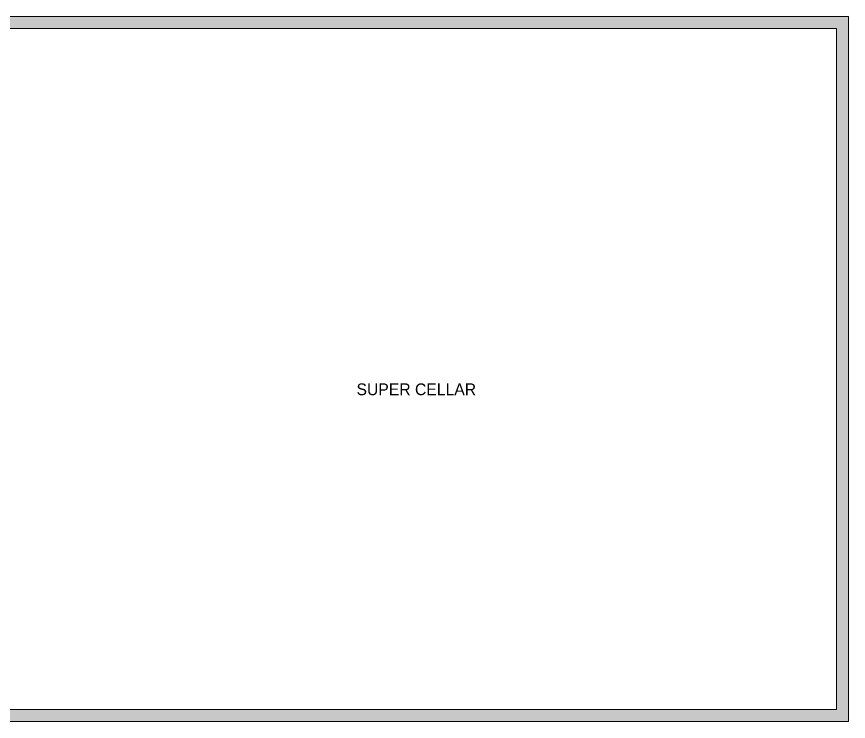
# Model space of a CAD drawing. Header units: inches. Extents: x 99 to 15695, y -7208 to 2559.
# Drawn here: x 10858 to 11424, y -4111 to -3631 of the extents above; entities that cross this region are included whole.
import ezdxf

# ---------------------------------------------------------------- set-up
doc = ezdxf.new("R2010")
doc.units = ezdxf.units.IN
doc.header["$LTSCALE"] = 96
doc.header["$MEASUREMENT"] = 0
doc.layers.add('Hatch', color=7, linetype='Continuous', lineweight=0, true_color=0x919191)
doc.layers.add('Room Labels', color=7, linetype='Continuous', lineweight=18)
doc.layers.add('Walls_  Normal', color=6, linetype='Continuous', lineweight=13)
doc.styles.get("Standard").update_dxf_attribs({"font": 'arial.ttf'})

msp = doc.modelspace()

# ---------------------------------------------------------------- linework, layer by layer
at = {"layer": 'Hatch', "transparency": 33554687}
for points in [[(10232, -3631), (11416, -3631), (10232, -3639), (11416, -3639)], [(11424, -3631), (11424, -4111), (11416, -3631), (11416, -4111)], [(11416, -4111), (10232, -4111), (11416, -4103), (10232, -4103)]]:
    msp.add_solid(points, dxfattribs=at)
at = {"layer": 'Walls_  Normal', "linetype": 'Continuous', "transparency": 33554687}
for p, q in [((10232, -3631), (11416, -3631)), ((11424, -3631), (11416, -3631)), ((11424, -3631), (11424, -4111)), ((10232, -3639), (11416, -3639)), ((11416, -3639), (11416, -4103)), ((11416, -4103), (10232, -4103)), ((11416, -4111), (10232, -4111)), ((11416, -4111), (11424, -4111))]:
    msp.add_line(p, q, dxfattribs=at)

# ---------------------------------------------------------------- texts
at = {"layer": 'Room Labels', "transparency": 33554687, "insert": (11129.76, -3888.95), "char_height": 8, "width": 230.8094, "attachment_point": 8}
msp.add_mtext('{\\fChief Blueprint|b0|i0|c0|p34;SUPER CELLAR}', dxfattribs=at)

doc.saveas('drawing.dxf')
